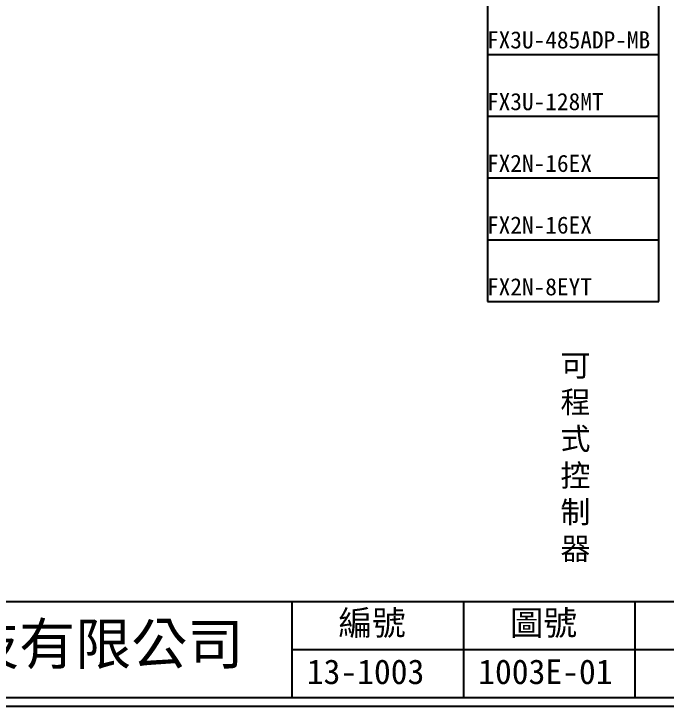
# Model space of a CAD drawing. Extents: x 10 to 297, y 3 to 207.
# Drawn here: x 105.1 to 200.3, y 3 to 103.9 of the extents above; entities that cross this region are included whole.
import ezdxf

# ---------------------------------------------------------------- set-up
doc = ezdxf.new("R2010")
doc.units = 0
doc.layers.get('0').update_dxf_attribs({"linetype": 'CONTINUOUS'})
doc.layers.add('圖框層', color=7, linetype='CONTINUOUS')
doc.layers.add('標尺寸層', color=3, linetype='CONTINUOUS')
doc.styles.add('CNS', font='romanc.shx', dxfattribs={"bigfont": 'chineset.shx'})
doc.styles.add('STSL', font='KAIU.TTF')

msp = doc.modelspace()

# ---------------------------------------------------------------- linework, layer by layer
for p, q in [((174.21, 107.01), (174.21, 98.01)), ((199.21, 98.01), (199.21, 107.01)), ((174.21, 98.01), (199.21, 98.01)), ((174.21, 98.01), (174.21, 89.01)), ((199.21, 89.01), (199.21, 98.01)), ((174.21, 89.01), (199.21, 89.01)), ((174.21, 89.01), (174.21, 80.01)), ((199.21, 80.01), (199.21, 89.01)), ((174.21, 80.01), (199.21, 80.01)), ((174.21, 80.01), (174.21, 71.01)), ((199.21, 71.01), (199.21, 80.01)), ((174.21, 71.01), (199.21, 71.01)), ((174.21, 71.01), (174.21, 62.01)), ((199.21, 62.01), (199.21, 71.01)), ((174.21, 62.01), (199.21, 62.01))]:
    msp.add_line(p, q)
at = {"layer": '圖框層', "color": 7}
for p, q in [((11.25, 18.25), (295.75, 18.25)), ((145.75, 4.25), (145.75, 18.25)), ((170.75, 4.25), (170.75, 18.25)), ((195.75, 4.25), (195.75, 18.25)), ((145.75, 11.25), (295.75, 11.25)), ((11.25, 4.25), (295.75, 4.25)), ((10, 3), (297, 3))]:
    msp.add_line(p, q, dxfattribs=at)

# ---------------------------------------------------------------- texts
at = {"layer": '圖框層', "color": 4, "style": 'STSL'}
for s, height, p in [('FX3U-485ADP-MB', 2.5, (174.14, 98.9)), ('FX3U-128MT', 2.5, (174.14, 89.9)), ('FX2N-16EX', 2.5, (174.14, 80.9)), ('FX2N-16EX', 2.5, (174.14, 71.9)), ('FX2N-8EYT', 2.5, (174.14, 62.9)), ('編號', 3.6, (152.47, 13.34)), ('圖號', 3.6, (177.47, 13.34)), ('泓陞自動化科技有限公司', 6, (48.6, 9.08)), ('13-1003', 3.6, (147.86, 6.22)), ('1003E-01', 3.6, (172.86, 6.22))]:
    msp.add_text(s, height=height, dxfattribs=at).set_placement(p)
at = {"layer": '標尺寸層', "color": 7, "insert": (184.86, 54.28), "char_height": 5, "width": 5.4243, "attachment_point": 1, "style": 'CNS'}
msp.add_mtext('{\\fDFKai-SB|b0|i0|c136|p65;\\H0.64103x;可程式控制器}', dxfattribs=at)

doc.saveas('drawing.dxf')
